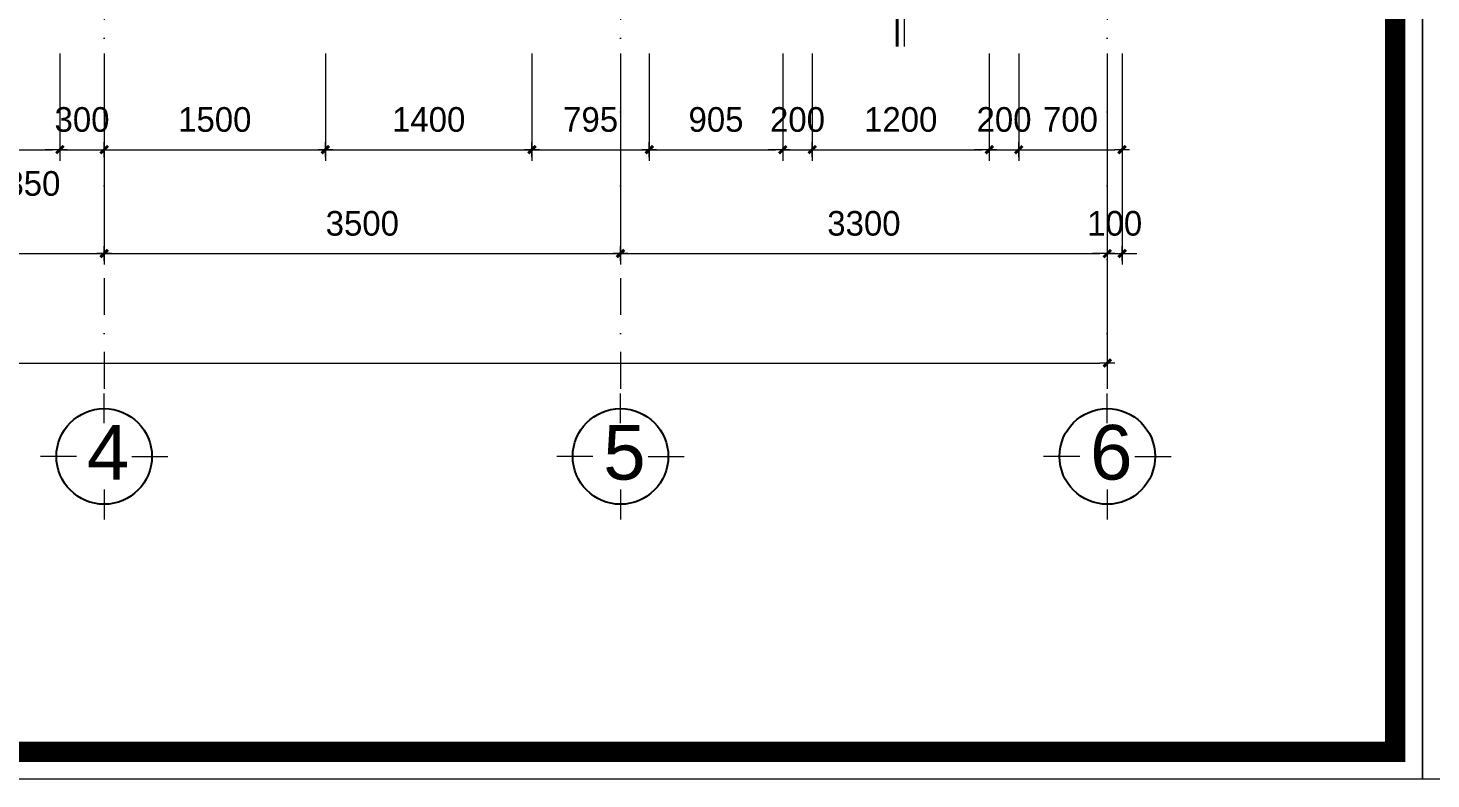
# Model space of a CAD drawing. Header units: millimetres. Extents: x 615730 to 2792744, y 139412 to 597571.
# Drawn here: x 1416297 to 1425807, y 284936 to 290023 of the extents above; entities that cross this region are included whole.
import ezdxf
from ezdxf.enums import TextEntityAlignment as Align

# ---------------------------------------------------------------- set-up
doc = ezdxf.new("R2010")
doc.units = ezdxf.units.MM
doc.header["$MEASUREMENT"] = 0
doc.header["$PDMODE"] = 34
doc.linetypes.add('DASHDOT', pattern=[1, 0.5, -0.25, 0, -0.25])
doc.layers.get('0').update_dxf_attribs({"lineweight": 5})
for name, color, linetype, lineweight in [('0.1(9)', 9, 'Continuous', 13), ('CAT', 11, 'Continuous', 40), ('KT', 148, 'Continuous', 18), ('thay', 7, 'Continuous', 15), ('TIM TRUC', 149, 'DASHDOT', 9)]:
    doc.layers.add(name, color=color, linetype=linetype, lineweight=lineweight)
for name, color, linetype in [('H', 252, 'Continuous'), ('noi that', 29, 'Continuous'), ('TEXT', 2, 'Continuous')]:
    doc.layers.add(name, color=color, linetype=linetype)
doc.styles.add('H280', font='', dxfattribs={"height": 200})
doc.styles.add('KT OZON', font='', dxfattribs={"height": 200})
doc.styles.add('VNI-AVO', font='vni-roms.shx')
doc.styles.get('H280').set_extended_font_data('VNI-Avo')
doc.styles.get('KT OZON').set_extended_font_data('VNI-Helve')
doc.dimstyles.new('1-50b', dxfattribs={"dimtxt": 167, "dimasz": 50, "dimexe": 75, "dimexo": 150, "dimgap": 120, "dimtad": 1, "dimdec": 0, "dimzin": 12, "dimtxsty": 'VNI-AVO', "dimblk": ']', "dimcen": 0, "dimdle": 50, "dimclrd": 252, "dimclre": 252, "dimclrt": 2, "dimadec": 0, "dimazin": 0, "dimtfac": 1, "dimtdec": 0, "dimtix": 1, "dimtmove": 2, "dimatfit": 0, "dimldrblk": 'OPEN90', "dimfxl": 1, "dimlwd": -1, "dimlwe": -1, "dimarcsym": 0})

# ---------------------------------------------------------------- blocks, each defined once
blk = doc.blocks.new('TRUC 1')
at = {"ltscale": 50}
blk.add_circle((0, -9525), 8572, dxfattribs=at)
at = {"layer": '0.1(9)', "ltscale": 50}
for p, q in [((0, -3572), (0, 1782)), ((-4942, -9525), (-11427, -9525)), ((4942, -9525), (11427, -9525)), ((0, -15478), (0, -20832))]:
    blk.add_line(p, q, dxfattribs=at)
at = {"layer": 'TEXT', "ltscale": 50, "style": 'H280'}
blk.add_attdef('1', text='', height=10478, dxfattribs=at).set_placement((-214, -4892), align=Align.CENTER)
blk = doc.blocks.new(']')
for p, q in [((1, 0), (-1, 0)), ((0, 1), (0, -1))]:
    blk.add_line(p, q)
at = {"color": 9, "const_width": 0.4}
blk.add_lwpolyline([(-0.51, -0.51), (0.51, 0.51)], dxfattribs=at)
blk = doc.blocks.new('*D2175')
at = {"layer": 'DEFPOINTS', "color": 0, "ltscale": 10, "transparency": 16777216}
for p in [(1416163.1, 290000.4), (1416513, 290000.4), (1416513, 289199)]:
    blk.add_point(p, dxfattribs=at)
at = {"layer": 'KT', "color": 252, "ltscale": 10, "transparency": 16777216}
for p, q in [((1416163.1, 289850.4), (1416163.1, 289124)), ((1416513, 289850.4), (1416513, 289124)), ((1416213.1, 289199), (1416463, 289199))]:
    blk.add_line(p, q, dxfattribs=at)
at = {"layer": 'KT', "color": 252, "ltscale": 10, "transparency": 16777216, "xscale": 50, "yscale": 50, "zscale": 50, "rotation": 180}
blk.add_blockref(']', (1416163.1, 289199), dxfattribs=at)
at = {"layer": 'KT', "color": 252, "ltscale": 10, "transparency": 16777216, "xscale": 50, "yscale": 50, "zscale": 50}
blk.add_blockref(']', (1416513, 289199), dxfattribs=at)
at = {"layer": 'KT', "color": 2, "ltscale": 10, "transparency": 16777216, "insert": (1416330.1, 288969), "char_height": 167, "attachment_point": 5, "style": 'VNI-AVO'}
blk.add_mtext('350', dxfattribs=at)
blk = doc.blocks.new('_Open90')
at = {"color": 0, "linetype": 'ByBlock', "lineweight": -2}
for p, q in [((0, 0), (-1, 0)), ((-0.5, 0.5), (0, 0)), ((0, 0), (-0.5, -0.5))]:
    blk.add_line(p, q, dxfattribs=at)
blk = doc.blocks.new('*D2176')
at = {"layer": 'DEFPOINTS', "color": 0, "ltscale": 10, "transparency": 16777216}
for p in [(1416813.2, 290000.4), (1418312.8, 290000.4), (1418312.8, 289199)]:
    blk.add_point(p, dxfattribs=at)
at = {"layer": 'KT', "color": 252, "ltscale": 10, "transparency": 16777216}
for p, q in [((1416813.2, 289850.4), (1416813.2, 289124)), ((1418312.8, 289850.4), (1418312.8, 289124)), ((1416863.2, 289199), (1418262.8, 289199))]:
    blk.add_line(p, q, dxfattribs=at)
at = {"layer": 'KT', "color": 252, "ltscale": 10, "transparency": 16777216, "xscale": 50, "yscale": 50, "zscale": 50, "rotation": 180}
blk.add_blockref(']', (1416813.2, 289199), dxfattribs=at)
at = {"layer": 'KT', "color": 252, "ltscale": 10, "transparency": 16777216, "xscale": 50, "yscale": 50, "zscale": 50}
blk.add_blockref(']', (1418312.8, 289199), dxfattribs=at)
at = {"layer": 'KT', "color": 2, "ltscale": 10, "transparency": 16777216, "insert": (1417563, 289402.5), "char_height": 167, "attachment_point": 5, "style": 'VNI-AVO'}
blk.add_mtext('1500', dxfattribs=at)
blk = doc.blocks.new('*D2177')
at = {"layer": 'DEFPOINTS', "color": 0, "ltscale": 10, "transparency": 16777216}
for p in [(1418312.8, 290000.4), (1419713, 290000.4), (1419713, 289199)]:
    blk.add_point(p, dxfattribs=at)
at = {"layer": 'KT', "color": 252, "ltscale": 10, "transparency": 16777216}
for p, q in [((1418312.8, 289850.4), (1418312.8, 289124)), ((1419713, 289850.4), (1419713, 289124)), ((1418362.8, 289199), (1419663, 289199))]:
    blk.add_line(p, q, dxfattribs=at)
at = {"layer": 'KT', "color": 252, "ltscale": 10, "transparency": 16777216, "xscale": 50, "yscale": 50, "zscale": 50, "rotation": 180}
blk.add_blockref(']', (1418312.8, 289199), dxfattribs=at)
at = {"layer": 'KT', "color": 252, "ltscale": 10, "transparency": 16777216, "xscale": 50, "yscale": 50, "zscale": 50}
blk.add_blockref(']', (1419713, 289199), dxfattribs=at)
at = {"layer": 'KT', "color": 2, "ltscale": 10, "transparency": 16777216, "insert": (1419012.9, 289402.5), "char_height": 167, "attachment_point": 5, "style": 'VNI-AVO'}
blk.add_mtext('1400', dxfattribs=at)
blk = doc.blocks.new('*D2178')
at = {"layer": 'DEFPOINTS', "color": 0, "ltscale": 10, "transparency": 16777216}
for p in [(1419713, 290000.4), (1420508, 290000.4), (1420508, 289199)]:
    blk.add_point(p, dxfattribs=at)
at = {"layer": 'KT', "color": 252, "ltscale": 10, "transparency": 16777216}
for p, q in [((1419713, 289850.4), (1419713, 289124)), ((1420508, 289850.4), (1420508, 289124)), ((1419763, 289199), (1420458, 289199))]:
    blk.add_line(p, q, dxfattribs=at)
at = {"layer": 'KT', "color": 252, "ltscale": 10, "transparency": 16777216, "xscale": 50, "yscale": 50, "zscale": 50, "rotation": 180}
blk.add_blockref(']', (1419713, 289199), dxfattribs=at)
at = {"layer": 'KT', "color": 252, "ltscale": 10, "transparency": 16777216, "xscale": 50, "yscale": 50, "zscale": 50}
blk.add_blockref(']', (1420508, 289199), dxfattribs=at)
at = {"layer": 'KT', "color": 2, "ltscale": 10, "transparency": 16777216, "insert": (1420110.5, 289402.5), "char_height": 167, "attachment_point": 5, "style": 'VNI-AVO'}
blk.add_mtext('795', dxfattribs=at)
blk = doc.blocks.new('*D2179')
at = {"layer": 'DEFPOINTS', "color": 0, "ltscale": 10, "transparency": 16777216}
for p in [(1420508, 290000.4), (1421413, 290000.4), (1421413, 289199)]:
    blk.add_point(p, dxfattribs=at)
at = {"layer": 'KT', "color": 252, "ltscale": 10, "transparency": 16777216}
for p, q in [((1420508, 289850.4), (1420508, 289124)), ((1421413, 289850.4), (1421413, 289124)), ((1420558, 289199), (1421363, 289199))]:
    blk.add_line(p, q, dxfattribs=at)
at = {"layer": 'KT', "color": 252, "ltscale": 10, "transparency": 16777216, "xscale": 50, "yscale": 50, "zscale": 50, "rotation": 180}
blk.add_blockref(']', (1420508, 289199), dxfattribs=at)
at = {"layer": 'KT', "color": 252, "ltscale": 10, "transparency": 16777216, "xscale": 50, "yscale": 50, "zscale": 50}
blk.add_blockref(']', (1421413, 289199), dxfattribs=at)
at = {"layer": 'KT', "color": 2, "ltscale": 10, "transparency": 16777216, "insert": (1420960.5, 289402.5), "char_height": 167, "attachment_point": 5, "style": 'VNI-AVO'}
blk.add_mtext('905', dxfattribs=at)
blk = doc.blocks.new('*D2180')
at = {"layer": 'DEFPOINTS', "color": 0, "ltscale": 10, "transparency": 16777216}
for p in [(1421413, 290000.4), (1421612.6, 290000.4), (1421612.6, 289199)]:
    blk.add_point(p, dxfattribs=at)
at = {"layer": 'KT', "color": 252, "ltscale": 10, "transparency": 16777216}
for p, q in [((1421413, 289850.4), (1421413, 289124)), ((1421612.6, 289850.4), (1421612.6, 289124)), ((1421363, 289199), (1421313, 289199)), ((1421413, 289199), (1421612.6, 289199)), ((1421662.6, 289199), (1421712.6, 289199))]:
    blk.add_line(p, q, dxfattribs=at)
at = {"layer": 'KT', "color": 252, "ltscale": 10, "transparency": 16777216, "xscale": 50, "yscale": 50, "zscale": 50}
blk.add_blockref(']', (1421413, 289199), dxfattribs=at)
at = {"layer": 'KT', "color": 252, "ltscale": 10, "transparency": 16777216, "xscale": 50, "yscale": 50, "zscale": 50, "rotation": 180}
blk.add_blockref(']', (1421612.6, 289199), dxfattribs=at)
at = {"layer": 'KT', "color": 2, "ltscale": 10, "transparency": 16777216, "insert": (1421512.8, 289402.5), "char_height": 167, "attachment_point": 5, "style": 'VNI-AVO'}
blk.add_mtext('200', dxfattribs=at)
blk = doc.blocks.new('*D2181')
at = {"layer": 'DEFPOINTS', "color": 0, "ltscale": 10, "transparency": 16777216}
for p in [(1421612.6, 290000.4), (1422812.8, 290000.4), (1422812.8, 289199)]:
    blk.add_point(p, dxfattribs=at)
at = {"layer": 'KT', "color": 252, "ltscale": 10, "transparency": 16777216}
for p, q in [((1421612.6, 289850.4), (1421612.6, 289124)), ((1422812.8, 289850.4), (1422812.8, 289124)), ((1421662.6, 289199), (1422762.8, 289199))]:
    blk.add_line(p, q, dxfattribs=at)
at = {"layer": 'KT', "color": 252, "ltscale": 10, "transparency": 16777216, "xscale": 50, "yscale": 50, "zscale": 50, "rotation": 180}
blk.add_blockref(']', (1421612.6, 289199), dxfattribs=at)
at = {"layer": 'KT', "color": 252, "ltscale": 10, "transparency": 16777216, "xscale": 50, "yscale": 50, "zscale": 50}
blk.add_blockref(']', (1422812.8, 289199), dxfattribs=at)
at = {"layer": 'KT', "color": 2, "ltscale": 10, "transparency": 16777216, "insert": (1422212.7, 289402.5), "char_height": 167, "attachment_point": 5, "style": 'VNI-AVO'}
blk.add_mtext('1200', dxfattribs=at)
blk = doc.blocks.new('*D2182')
at = {"layer": 'DEFPOINTS', "color": 0, "ltscale": 10, "transparency": 16777216}
for p in [(1422812.8, 290000.4), (1423012.8, 290000.4), (1423012.8, 289199)]:
    blk.add_point(p, dxfattribs=at)
at = {"layer": 'KT', "color": 252, "ltscale": 10, "transparency": 16777216}
for p, q in [((1422812.8, 289850.4), (1422812.8, 289124)), ((1423012.8, 289850.4), (1423012.8, 289124)), ((1422762.8, 289199), (1422712.8, 289199)), ((1422812.8, 289199), (1423012.8, 289199)), ((1423062.8, 289199), (1423112.8, 289199))]:
    blk.add_line(p, q, dxfattribs=at)
at = {"layer": 'KT', "color": 252, "ltscale": 10, "transparency": 16777216, "xscale": 50, "yscale": 50, "zscale": 50}
blk.add_blockref(']', (1422812.8, 289199), dxfattribs=at)
at = {"layer": 'KT', "color": 252, "ltscale": 10, "transparency": 16777216, "xscale": 50, "yscale": 50, "zscale": 50, "rotation": 180}
blk.add_blockref(']', (1423012.8, 289199), dxfattribs=at)
at = {"layer": 'KT', "color": 2, "ltscale": 10, "transparency": 16777216, "insert": (1422912.8, 289402.5), "char_height": 167, "attachment_point": 5, "style": 'VNI-AVO'}
blk.add_mtext('200', dxfattribs=at)
blk = doc.blocks.new('*D2183')
at = {"layer": 'DEFPOINTS', "color": 0, "ltscale": 10, "transparency": 16777216}
for p in [(1423012.8, 290000.4), (1423713, 290000.4), (1423713, 289199)]:
    blk.add_point(p, dxfattribs=at)
at = {"layer": 'KT', "color": 252, "ltscale": 10, "transparency": 16777216}
for p, q in [((1423012.8, 289850.4), (1423012.8, 289124)), ((1423713, 289850.4), (1423713, 289124)), ((1423062.8, 289199), (1423663, 289199))]:
    blk.add_line(p, q, dxfattribs=at)
at = {"layer": 'KT', "color": 252, "ltscale": 10, "transparency": 16777216, "xscale": 50, "yscale": 50, "zscale": 50, "rotation": 180}
blk.add_blockref(']', (1423012.8, 289199), dxfattribs=at)
at = {"layer": 'KT', "color": 252, "ltscale": 10, "transparency": 16777216, "xscale": 50, "yscale": 50, "zscale": 50}
blk.add_blockref(']', (1423713, 289199), dxfattribs=at)
at = {"layer": 'KT', "color": 2, "ltscale": 10, "transparency": 16777216, "insert": (1423362.9, 289402.5), "char_height": 167, "attachment_point": 5, "style": 'VNI-AVO'}
blk.add_mtext('700', dxfattribs=at)
blk = doc.blocks.new('*D2187')
at = {"layer": 'DEFPOINTS', "color": 0, "ltscale": 10, "transparency": 16777216}
for p in [(1411612.7, 290000.4), (1416813.2, 290000.4), (1416813.2, 288495.4)]:
    blk.add_point(p, dxfattribs=at)
at = {"layer": 'KT', "color": 252, "ltscale": 10, "transparency": 16777216}
for p, q in [((1411612.7, 289850.4), (1411612.7, 288420.4)), ((1416813.2, 289850.4), (1416813.2, 288420.4)), ((1411662.7, 288495.4), (1416763.2, 288495.4))]:
    blk.add_line(p, q, dxfattribs=at)
at = {"layer": 'KT', "color": 252, "ltscale": 10, "transparency": 16777216, "xscale": 50, "yscale": 50, "zscale": 50, "rotation": 180}
blk.add_blockref(']', (1411612.7, 288495.4), dxfattribs=at)
at = {"layer": 'KT', "color": 252, "ltscale": 10, "transparency": 16777216, "xscale": 50, "yscale": 50, "zscale": 50}
blk.add_blockref(']', (1416813.2, 288495.4), dxfattribs=at)
at = {"layer": 'KT', "color": 2, "ltscale": 10, "transparency": 16777216, "insert": (1414212.9, 288698.9), "char_height": 167, "attachment_point": 5, "style": 'VNI-AVO'}
blk.add_mtext('5200', dxfattribs=at)
blk = doc.blocks.new('*D2188')
at = {"layer": 'DEFPOINTS', "color": 0, "ltscale": 10, "transparency": 16777216}
for p in [(1416813.2, 290000.4), (1420313, 290000.4), (1420313, 288495.4)]:
    blk.add_point(p, dxfattribs=at)
at = {"layer": 'KT', "color": 252, "ltscale": 10, "transparency": 16777216}
for p, q in [((1416813.2, 289850.4), (1416813.2, 288420.4)), ((1420313, 289850.4), (1420313, 288420.4)), ((1416863.2, 288495.4), (1420263, 288495.4))]:
    blk.add_line(p, q, dxfattribs=at)
at = {"layer": 'KT', "color": 252, "ltscale": 10, "transparency": 16777216, "xscale": 50, "yscale": 50, "zscale": 50, "rotation": 180}
blk.add_blockref(']', (1416813.2, 288495.4), dxfattribs=at)
at = {"layer": 'KT', "color": 252, "ltscale": 10, "transparency": 16777216, "xscale": 50, "yscale": 50, "zscale": 50}
blk.add_blockref(']', (1420313, 288495.4), dxfattribs=at)
at = {"layer": 'KT', "color": 2, "ltscale": 10, "transparency": 16777216, "insert": (1418563.1, 288698.9), "char_height": 167, "attachment_point": 5, "style": 'VNI-AVO'}
blk.add_mtext('3500', dxfattribs=at)
blk = doc.blocks.new('*D2189')
at = {"layer": 'DEFPOINTS', "color": 0, "ltscale": 10, "transparency": 16777216}
for p in [(1420313, 290000.4), (1423613, 290000.4), (1423613, 288495.4)]:
    blk.add_point(p, dxfattribs=at)
at = {"layer": 'KT', "color": 252, "ltscale": 10, "transparency": 16777216}
for p, q in [((1420313, 289850.4), (1420313, 288420.4)), ((1423613, 289850.4), (1423613, 288420.4)), ((1420363, 288495.4), (1423563, 288495.4))]:
    blk.add_line(p, q, dxfattribs=at)
at = {"layer": 'KT', "color": 252, "ltscale": 10, "transparency": 16777216, "xscale": 50, "yscale": 50, "zscale": 50, "rotation": 180}
blk.add_blockref(']', (1420313, 288495.4), dxfattribs=at)
at = {"layer": 'KT', "color": 252, "ltscale": 10, "transparency": 16777216, "xscale": 50, "yscale": 50, "zscale": 50}
blk.add_blockref(']', (1423613, 288495.4), dxfattribs=at)
at = {"layer": 'KT', "color": 2, "ltscale": 10, "transparency": 16777216, "insert": (1421963, 288698.9), "char_height": 167, "attachment_point": 5, "style": 'VNI-AVO'}
blk.add_mtext('3300', dxfattribs=at)
blk = doc.blocks.new('*D2190')
at = {"layer": 'DEFPOINTS', "color": 0, "ltscale": 10, "transparency": 16777216}
for p in [(1423613, 290000.4), (1423713, 290000.4), (1423713, 288495.4)]:
    blk.add_point(p, dxfattribs=at)
at = {"layer": 'KT', "color": 252, "ltscale": 10, "transparency": 16777216}
for p, q in [((1423613, 289850.4), (1423613, 288420.4)), ((1423713, 289850.4), (1423713, 288420.4)), ((1423563, 288495.4), (1423513, 288495.4)), ((1423613, 288495.4), (1423713, 288495.4)), ((1423763, 288495.4), (1423813, 288495.4))]:
    blk.add_line(p, q, dxfattribs=at)
at = {"layer": 'KT', "color": 252, "ltscale": 10, "transparency": 16777216, "xscale": 50, "yscale": 50, "zscale": 50}
blk.add_blockref(']', (1423613, 288495.4), dxfattribs=at)
at = {"layer": 'KT', "color": 252, "ltscale": 10, "transparency": 16777216, "xscale": 50, "yscale": 50, "zscale": 50, "rotation": 180}
blk.add_blockref(']', (1423713, 288495.4), dxfattribs=at)
at = {"layer": 'KT', "color": 2, "ltscale": 10, "transparency": 16777216, "insert": (1423663, 288698.9), "char_height": 167, "attachment_point": 5, "style": 'VNI-AVO'}
blk.add_mtext('100', dxfattribs=at)
blk = doc.blocks.new('*D2191')
at = {"layer": 'DEFPOINTS', "color": 0, "ltscale": 10, "transparency": 16777216}
for p in [(1416513, 290000.4), (1416813.2, 290000.4), (1416813.2, 289199)]:
    blk.add_point(p, dxfattribs=at)
at = {"layer": 'KT', "color": 252, "ltscale": 10, "transparency": 16777216}
for p, q in [((1416513, 289850.4), (1416513, 289124)), ((1416813.2, 289850.4), (1416813.2, 289124)), ((1416463, 289199), (1416413, 289199)), ((1416513, 289199), (1416813.2, 289199)), ((1416863.2, 289199), (1416913.2, 289199))]:
    blk.add_line(p, q, dxfattribs=at)
at = {"layer": 'KT', "color": 252, "ltscale": 10, "transparency": 16777216, "xscale": 50, "yscale": 50, "zscale": 50}
blk.add_blockref(']', (1416513, 289199), dxfattribs=at)
at = {"layer": 'KT', "color": 252, "ltscale": 10, "transparency": 16777216, "xscale": 50, "yscale": 50, "zscale": 50, "rotation": 180}
blk.add_blockref(']', (1416813.2, 289199), dxfattribs=at)
at = {"layer": 'KT', "color": 2, "ltscale": 10, "transparency": 16777216, "insert": (1416663.1, 289402.5), "char_height": 167, "attachment_point": 5, "style": 'VNI-AVO'}
blk.add_mtext('300', dxfattribs=at)
blk = doc.blocks.new('*D2194')
at = {"layer": 'DEFPOINTS', "color": 0, "ltscale": 10, "transparency": 16777216}
for p in [(1403013.7, 290000.4), (1423613, 290000.4), (1423613, 287753.8)]:
    blk.add_point(p, dxfattribs=at)
at = {"layer": 'KT', "color": 252, "ltscale": 10, "transparency": 16777216}
for p, q in [((1403013.7, 289850.4), (1403013.7, 287678.8)), ((1423613, 289850.4), (1423613, 287678.8)), ((1403063.7, 287753.8), (1423563, 287753.8))]:
    blk.add_line(p, q, dxfattribs=at)
at = {"layer": 'KT', "color": 252, "ltscale": 10, "transparency": 16777216, "xscale": 50, "yscale": 50, "zscale": 50, "rotation": 180}
blk.add_blockref(']', (1403013.7, 287753.8), dxfattribs=at)
at = {"layer": 'KT', "color": 252, "ltscale": 10, "transparency": 16777216, "xscale": 50, "yscale": 50, "zscale": 50}
blk.add_blockref(']', (1423613, 287753.8), dxfattribs=at)
at = {"layer": 'KT', "color": 2, "ltscale": 10, "transparency": 16777216, "insert": (1413313.4, 287957.3), "char_height": 167, "attachment_point": 5, "style": 'VNI-AVO'}
blk.add_mtext('20599', dxfattribs=at)

msp = doc.modelspace()

# ---------------------------------------------------------------- linework, layer by layer
at = {"layer": 'CAT'}
msp.add_line((1422188.7, 289896.8), (1422188.7, 291056.5), dxfattribs=at)
at = {"layer": 'H', "const_width": 138.2}
msp.add_lwpolyline([(1398561.8, 285120.6), (1425564.7, 285120.6), (1425564.7, 304105.6), (1398561.8, 304105.6)], close=True, dxfattribs=at)
at = {"layer": 'thay'}
msp.add_line((1422238.9, 289896.8), (1422238.9, 291056.5), dxfattribs=at)
at = {"layer": 'thay', "linetype": 'Continuous'}
for points in [[(1398377.5, 284936.3), (1425749, 284936.3), (1425749, 304289.9), (1398377.5, 304289.9)], [(1425749, 284936.3), (1453120.5, 284936.3), (1453120.5, 304289.9), (1425749, 304289.9)]]:
    msp.add_lwpolyline(points, close=True, dxfattribs=at)
at = {"layer": 'TIM TRUC', "ltscale": 500}
for p, q in [((1416813.2, 299831.5), (1416813.2, 287548.1)), ((1420313, 299831.5), (1420313, 287548.1)), ((1423613, 299831.5), (1423613, 287548.1))]:
    msp.add_line(p, q, dxfattribs=at)

# ---------------------------------------------------------------- block references
at = {"layer": 'noi that', "lineweight": -2, "ltscale": 10}
ref = msp.add_blockref('TRUC 1', (1416813.2, 286761), dxfattribs=dict(at, xscale=0.03778148023411632, yscale=0.03778148023411632, zscale=0.03778148023411632, rotation=180))
ref.add_attrib('1', '4', dxfattribs={"layer": 'TEXT', "color": 3, "ltscale": 50, "height": 370.2, "style": 'KT OZON'}).set_placement((1416839.8, 286964), align=Align.CENTER)
ref = msp.add_blockref('TRUC 1', (1420313, 286761), dxfattribs=dict(at, xscale=0.03778148023411632, yscale=0.03778148023411632, zscale=0.03778148023411632, rotation=180))
ref.add_attrib('1', '5', dxfattribs={"layer": 'TEXT', "color": 3, "ltscale": 50, "height": 370.2, "style": 'KT OZON'}).set_placement((1420339.7, 286964), align=Align.CENTER)
ref = msp.add_blockref('TRUC 1', (1423613, 286761), dxfattribs=dict(at, xscale=0.03778148023411632, yscale=0.03778148023411632, zscale=0.03778148023411632, rotation=180))
ref.add_attrib('1', '6', dxfattribs={"layer": 'TEXT', "color": 3, "ltscale": 50, "height": 370.2, "style": 'KT OZON'}).set_placement((1423639.7, 286964), align=Align.CENTER)

# ---------------------------------------------------------------- dimensions: what is measured, and where the dimension line sits
at = {"layer": 'KT', "ltscale": 10}
for base, p1, p2, picture, middle in [((1423613, 287753.8), (1403013.7, 290000.4), (1423613, 290000.4), '*D2194', (1413313.4, 287957.3)), ((1416813.1774, 288495.3906), (1411612.6863, 290000.4072), (1416813.1774, 290000.4072), '*D2187', (1414212.9319, 288698.8906)), ((1416813.2, 289199), (1416513, 290000.4), (1416813.2, 290000.4), '*D2191', (1416663.1, 289402.5)), ((1418312.8, 289199), (1416813.2, 290000.4), (1418312.8, 290000.4), '*D2176', (1417563, 289402.5)), ((1420313, 288495.4), (1416813.2, 290000.4), (1420313, 290000.4), '*D2188', (1418563.1, 288698.9)), ((1419713, 289199), (1418312.8, 290000.4), (1419713, 290000.4), '*D2177', (1419012.9, 289402.5)), ((1420508, 289199), (1419713, 290000.4), (1420508, 290000.4), '*D2178', (1420110.5, 289402.5)), ((1423613, 288495.4), (1420313, 290000.4), (1423613, 290000.4), '*D2189', (1421963, 288698.9)), ((1421413, 289199), (1420508, 290000.4), (1421413, 290000.4), '*D2179', (1420960.5, 289402.5)), ((1421612.6, 289199), (1421413, 290000.4), (1421612.6, 290000.4), '*D2180', (1421512.8, 289402.5)), ((1422812.8, 289199), (1421612.6, 290000.4), (1422812.8, 290000.4), '*D2181', (1422212.7, 289402.5)), ((1423012.8, 289199), (1422812.8, 290000.4), (1423012.8, 290000.4), '*D2182', (1422912.8, 289402.5)), ((1423713, 289199), (1423012.8, 290000.4), (1423713, 290000.4), '*D2183', (1423362.9, 289402.5)), ((1423713, 288495.4), (1423613, 290000.4), (1423713, 290000.4), '*D2190', (1423663, 288698.9))]:
    dim = msp.add_linear_dim(base=base, p1=p1, p2=p2, dimstyle='1-50b', dxfattribs=at)
    dim.commit()
    dim.dimension.update_dxf_attribs({"geometry": picture, "text_midpoint": middle})
dim = msp.add_linear_dim(base=(1416513, 289199), p1=(1416163.1, 290000.4), p2=(1416513, 290000.4), dimstyle='1-50b', dxfattribs=at)
dim.commit()
dim.dimension.update_dxf_attribs({"geometry": '*D2175', "text_midpoint": (1416330.1, 288969), "dimtype": 160})

doc.saveas('drawing.dxf')
